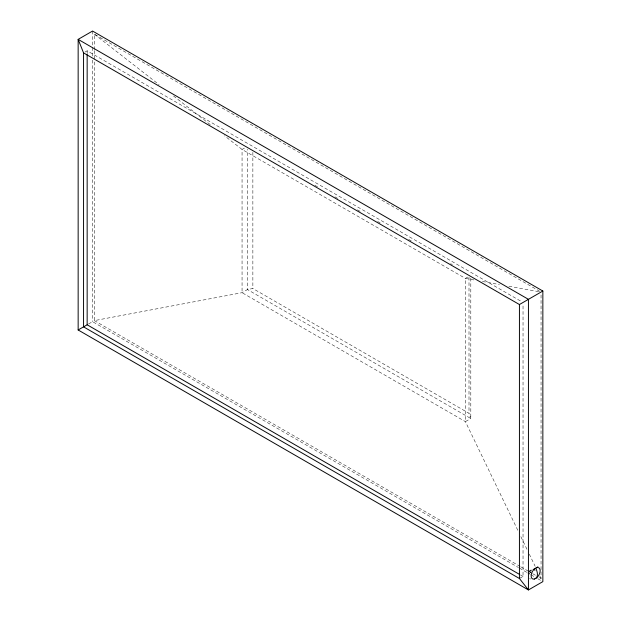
<?xml version="1.0" encoding="UTF-8"?>
<svg xmlns="http://www.w3.org/2000/svg" width="621" height="621" viewBox="0 0 621 621"><rect width="100%" height="100%" fill="white"/><g stroke="black" fill="none" stroke-linecap="round" stroke-linejoin="round"><path stroke-width="0.47" stroke-dasharray="3.1 2.33" d="M529.255 573.416L531.211 571.662M538.182 566.531L537.204 566.694M529.566 571.638L530.419 571.072M529.255 571.025L531.211 569.845M84.999 52.055L87.157 50.806L521.353 301.488M244.371 148.124L242.058 149.459L242.058 292.685L465.401 421.628L518.356 531.444M88.555 323.968L92.56 321.662L518.488 567.563M467.714 277.067L465.401 278.402L242.058 149.459L224.546 135.789M519.435 578.508L523.037 576.428L523.037 304.399M531.809 570.202L529.651 571.266M473.908 279.939L465.401 278.402L465.401 421.628L470.803 418.507L469.002 413.307L252.863 288.524L247.461 289.565L242.058 292.685L94.361 320.622L94.361 60.299M534.068 570.567L535.372 570.559M482.416 281.476L499.439 284.55M508.894 286.258L539.152 291.723M529.651 578.485L530.637 579.051M94.361 49.657L94.361 34.171L541.046 292.064M314.855 185.252L318.208 187.185M334.96 196.857L338.313 198.79M357.455 209.844L360.095 211.365M377.684 221.526L380.199 222.978M408.672 239.411L411.195 240.87M450.652 263.646L452.329 264.616M94.361 320.622L520.056 566.391M520.895 566.88L528.455 571.242M529.294 571.724L531.809 573.175M532.647 573.664L536.008 575.605M539.37 577.546L541.046 578.508L541.046 293.027M519.327 568.052L526.887 572.415M527.726 572.904L530.249 574.355M531.087 574.844L534.448 576.777M537.809 578.718L541.17 580.658M520.514 574.976L523.037 576.428M94.361 34.171L159.077 84.681M173.538 95.976L210.845 125.093M520.872 536.676L527.175 549.748M529.278 554.111L535.162 566.305M539.789 575.9L541.046 578.508M470.803 278.185L470.803 418.507L247.461 289.565L247.461 149.242M469.002 277.145L469.002 413.307M252.863 152.355L252.863 288.524M94.361 50.619L94.361 59.329M92.56 31.05L92.56 46.552M92.56 47.514L92.56 56.239M92.56 60.113L92.56 321.662M87.157 50.806L87.157 53.709"/><path stroke-width="0.93" d="M534.402 579.067L536.808 577.662A6.365 3.679 -60 0 0 540.146 570.715A6.365 3.679 -60 0 0 536.808 567.617L536.73 567.47M534.479 579.005A6.365 3.679 -60 0 1 531.141 575.908A6.365 3.679 -60 0 1 534.479 568.96L536.808 567.617M78.153 329.976L78.153 39.371L92.56 31.05L542.847 291.024L542.847 581.629L528.44 589.95L78.153 329.976L87.157 324.783L87.157 54.679M83.556 52.886L83.556 326.856L519.435 578.508L528.44 589.95L528.44 299.338L78.153 39.371L83.556 52.886L519.435 304.538L542.847 291.024M533.097 569.527L534.479 568.96M87.157 324.783L519.676 574.495M519.435 304.538L519.435 578.508M535.644 568.114A9.237 5.333 60 0 1 535.644 578.508"/></g></svg>
